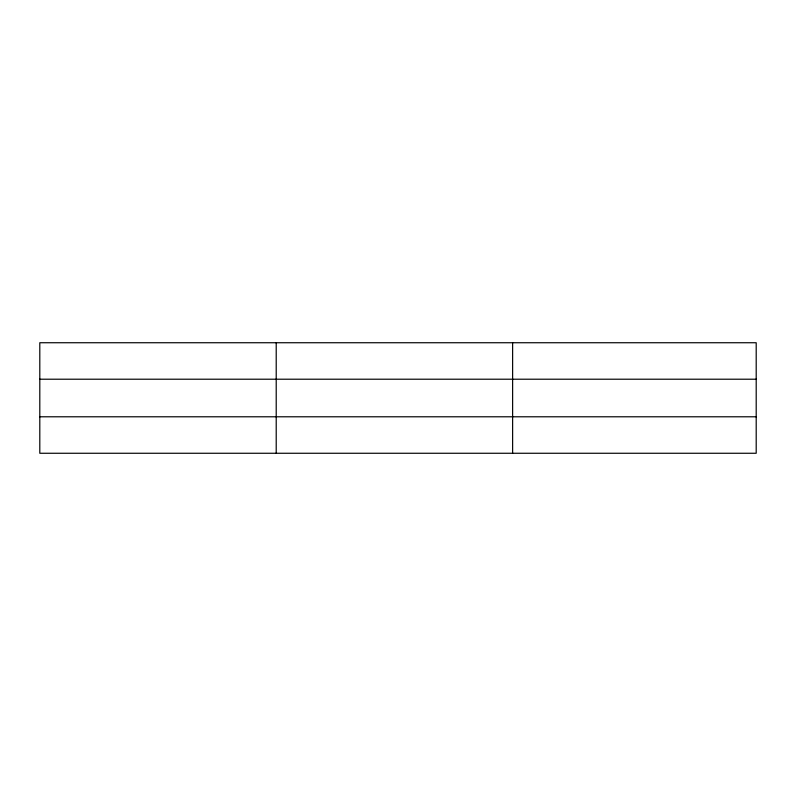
<?xml version="1.0" encoding="UTF-8"?>
<svg xmlns="http://www.w3.org/2000/svg" width="796" height="796" viewBox="0 0 796 796"><rect width="100%" height="100%" fill="white"/><g stroke="black" fill="none" stroke-linecap="round" stroke-linejoin="round"><path stroke-width="1.19" d="M276.212 342.738L276.212 453.262M512.624 342.738L512.624 453.262M756.2 416.786L756.2 453.262L39.8 453.262L39.8 342.738L756.2 342.738L756.2 416.786L39.8 416.786M39.8 379.214L756.2 379.214"/></g></svg>
